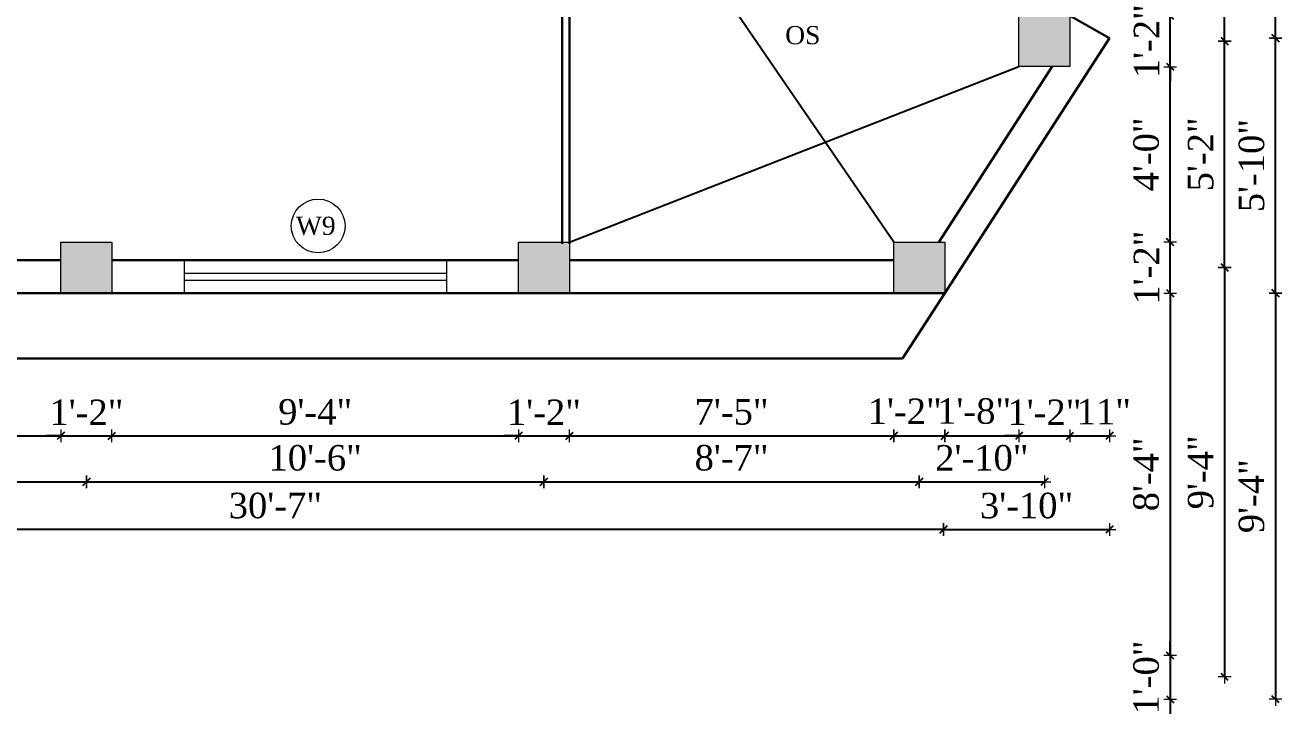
# Model space of a CAD drawing. Header units: inches. Extents: x 4069 to 291496, y -47643 to 12535.
# Drawn here: x 121560.4 to 121905.3, y -23301.2 to -23111.5 of the extents above; entities that cross this region are included whole.
import ezdxf

# ---------------------------------------------------------------- set-up
doc = ezdxf.new("R2010")
doc.units = ezdxf.units.IN
doc.header["$LTSCALE"] = 5
doc.header["$MEASUREMENT"] = 0
for name, color, linetype, lineweight in [('A-WALL', 7, 'Continuous', 9), ('Dimension', 7, 'Continuous', 18), ('Dw', 2, 'Continuous', 18)]:
    doc.layers.add(name, color=color, linetype=linetype, lineweight=lineweight)
doc.layers.add('dim line', color=7, linetype='Continuous', lineweight=15, true_color=0xfab2b2)
doc.layers.add('TEXT', color=6, linetype='Continuous')
doc.layers.add('WALL', color=7, linetype='Continuous')
doc.styles.add('ordinary', font='times.ttf')
doc.dimstyles.new('Copy of 96', dxfattribs={"dimtxt": 7, "dimasz": 4, "dimexe": 0.5, "dimexo": 0.5, "dimgap": 3, "dimtad": 1, "dimdec": 1, "dimzin": 11, "dimdsep": 46, "dimlunit": 4, "dimtxsty": 'ordinary', "dimblk": 'OBLIQUE', "dimcen": 0.09, "dimse1": 1, "dimse2": 1, "dimclrt": 6, "dimazin": 0, "dimtfac": 1, "dimtdec": 1, "dimtix": 1, "dimtmove": 2, "dimatfit": 3, "dimldrblk": 'leader', "dimfxl": 0.5, "dimfxlon": 1, "dimtolj": 1, "dimtzin": 0, "dimarcsym": 0})

# ---------------------------------------------------------------- blocks, each defined once
blk = doc.blocks.new('oblique')
at = {"color": 0, "lineweight": -2}
blk.add_line((0.25, 0.25), (-0.25, -0.25), dxfattribs=at)
at = {"layer": 'dim line', "lineweight": 9}
for p, q in [((-0.4375, 0), (0.4375, 0)), ((0, 0.4375), (0, -0.4375))]:
    blk.add_line(p, q, dxfattribs=at)
blk = doc.blocks.new('*D4975')
at = {"layer": 'A-WALL', "color": 0, "lineweight": -2, "ltscale": 5, "transparency": 16777216}
for p, q in [((121874.69, -23171.07), (121874.69, -23167.07)), ((121874.69, -23185.07), (121874.69, -23171.07)), ((121874.69, -23185.07), (121874.69, -23189.07))]:
    blk.add_line(p, q, dxfattribs=at)
at = {"layer": 'Defpoints', "color": 0, "ltscale": 5, "transparency": 16777216}
for p in [(121812.82, -23171.07), (121874.69, -23171.07), (121812.82, -23185.07)]:
    blk.add_point(p, dxfattribs=at)
at = {"layer": 'A-WALL', "color": 0, "lineweight": -2, "ltscale": 5, "transparency": 16777216, "xscale": 4, "yscale": 4, "zscale": 4}
for p, rotation in [((121874.69, -23171.07), 270), ((121874.69, -23185.07), 90)]:
    blk.add_blockref('oblique', p, dxfattribs=dict(at, rotation=rotation))
at = {"layer": 'A-WALL', "color": 6, "ltscale": 5, "transparency": 16777216, "insert": (121868.19, -23178.07), "char_height": 7, "attachment_point": 5, "rotation": 90, "style": 'ordinary'}
blk.add_mtext('\\A1;1\'-2"', dxfattribs=at)
blk = doc.blocks.new('_OBLIQUE')
at = {"color": 0, "linetype": 'ByBlock'}
blk.add_line((-0.5, -0.5), (0.5, 0.5), dxfattribs=at)
blk = doc.blocks.new('leader')
at = {"layer": 'Dimension'}
for p, q in [((0, -4.328), (0, 4.328)), ((-4.424, 0), (4.424, 0))]:
    blk.add_line(p, q, dxfattribs=at)
blk = doc.blocks.new('*D4976')
at = {"layer": 'A-WALL', "color": 0, "lineweight": -2, "ltscale": 5, "transparency": 16777216}
blk.add_line((121874.69, -23171.07), (121874.69, -23122.89), dxfattribs=at)
at = {"layer": 'Defpoints', "color": 0, "ltscale": 5, "transparency": 16777216}
for p in [(121847.2, -23122.89), (121874.69, -23122.89), (121812.82, -23171.07)]:
    blk.add_point(p, dxfattribs=at)
at = {"layer": 'A-WALL', "color": 0, "lineweight": -2, "ltscale": 5, "transparency": 16777216, "xscale": 4, "yscale": 4, "zscale": 4}
for p, rotation in [((121874.69, -23122.89), 90), ((121874.69, -23171.07), 270)]:
    blk.add_blockref('oblique', p, dxfattribs=dict(at, rotation=rotation))
at = {"layer": 'A-WALL', "color": 6, "ltscale": 5, "transparency": 16777216, "insert": (121868.13, -23146.98), "char_height": 7, "attachment_point": 5, "rotation": 90, "style": 'ordinary'}
blk.add_mtext('\\A1;4\'-0"', dxfattribs=at)
blk = doc.blocks.new('*D4977')
at = {"layer": 'A-WALL', "color": 0, "lineweight": -2, "ltscale": 5, "transparency": 16777216}
for p, q in [((121874.69, -23108.89), (121874.69, -23104.89)), ((121874.69, -23122.89), (121874.69, -23108.89)), ((121874.69, -23122.89), (121874.69, -23126.89))]:
    blk.add_line(p, q, dxfattribs=at)
at = {"layer": 'Defpoints', "color": 0, "ltscale": 5, "transparency": 16777216}
for p in [(121847.2, -23108.89), (121874.69, -23108.89), (121847.2, -23122.89)]:
    blk.add_point(p, dxfattribs=at)
at = {"layer": 'A-WALL', "color": 0, "lineweight": -2, "ltscale": 5, "transparency": 16777216, "xscale": 4, "yscale": 4, "zscale": 4}
for p, rotation in [((121874.69, -23108.89), 270), ((121874.69, -23122.89), 90)]:
    blk.add_blockref('oblique', p, dxfattribs=dict(at, rotation=rotation))
at = {"layer": 'A-WALL', "color": 6, "ltscale": 5, "transparency": 16777216, "insert": (121868.19, -23115.89), "char_height": 7, "attachment_point": 5, "rotation": 90, "style": 'ordinary'}
blk.add_mtext('\\A1;1\'-2"', dxfattribs=at)
blk = doc.blocks.new('*D4963')
at = {"layer": 'A-WALL', "color": 0, "lineweight": -2, "ltscale": 5, "transparency": 16777216}
blk.add_line((121889.65, -23178.07), (121889.65, -23115.89), dxfattribs=at)
at = {"layer": 'Defpoints', "color": 0, "ltscale": 5, "transparency": 16777216}
for p in [(121840.2, -23115.89), (121889.65, -23115.89), (121805.82, -23178.07)]:
    blk.add_point(p, dxfattribs=at)
at = {"layer": 'A-WALL', "color": 0, "lineweight": -2, "ltscale": 5, "transparency": 16777216, "xscale": 4, "yscale": 4, "zscale": 4}
for p, rotation in [((121889.65, -23115.89), 90), ((121889.65, -23178.07), 270)]:
    blk.add_blockref('oblique', p, dxfattribs=dict(at, rotation=rotation))
at = {"layer": 'A-WALL', "color": 6, "ltscale": 5, "transparency": 16777216, "insert": (121883.09, -23146.98), "char_height": 7, "attachment_point": 5, "rotation": 90, "style": 'ordinary'}
blk.add_mtext('\\A1;5\'-2"', dxfattribs=at)
blk = doc.blocks.new('*D4974')
at = {"layer": 'A-WALL', "color": 0, "lineweight": -2, "ltscale": 5, "transparency": 16777216}
blk.add_line((121889.65, -23115.89), (121889.65, -23037.78), dxfattribs=at)
at = {"layer": 'Defpoints', "color": 0, "ltscale": 5, "transparency": 16777216}
for p in [(121702.81, -23037.78), (121889.65, -23037.78), (121840.2, -23115.89)]:
    blk.add_point(p, dxfattribs=at)
at = {"layer": 'A-WALL', "color": 0, "lineweight": -2, "ltscale": 5, "transparency": 16777216, "xscale": 4, "yscale": 4, "zscale": 4}
for p, rotation in [((121889.65, -23037.78), 90), ((121889.65, -23115.89), 270)]:
    blk.add_blockref('oblique', p, dxfattribs=dict(at, rotation=rotation))
at = {"layer": 'A-WALL', "color": 6, "ltscale": 5, "transparency": 16777216, "insert": (121883.09, -23076.83), "char_height": 7, "attachment_point": 5, "rotation": 90, "style": 'ordinary'}
blk.add_mtext('\\A1;6\'-6"', dxfattribs=at)
blk = doc.blocks.new('*D4964')
at = {"layer": 'A-WALL', "color": 0, "lineweight": -2, "ltscale": 5, "transparency": 16777216}
for p, q in [((121847.2, -22941.67), (121843.2, -22941.67)), ((121847.2, -22941.67), (121858.06, -22941.67)), ((121858.06, -22941.67), (121862.06, -22941.67))]:
    blk.add_line(p, q, dxfattribs=at)
at = {"layer": 'Defpoints', "color": 0, "ltscale": 5, "transparency": 16777216}
for p in [(121858.06, -22941.67), (121847.2, -23108.89), (121858.06, -23115.06)]:
    blk.add_point(p, dxfattribs=at)
at = {"layer": 'A-WALL', "color": 0, "lineweight": -2, "ltscale": 5, "transparency": 16777216, "xscale": 4, "yscale": 4, "zscale": 4}
blk.add_blockref('oblique', (121847.2, -22941.67), dxfattribs=at)
at = {"layer": 'A-WALL', "color": 0, "lineweight": -2, "ltscale": 5, "transparency": 16777216, "xscale": 4, "yscale": 4, "zscale": 4, "rotation": 180}
blk.add_blockref('oblique', (121858.06, -22941.67), dxfattribs=at)
at = {"layer": 'A-WALL', "color": 6, "ltscale": 5, "transparency": 16777216, "insert": (121857.11, -22936.92), "char_height": 7, "attachment_point": 5, "style": 'ordinary'}
blk.add_mtext('\\A1;11"', dxfattribs=at)
blk = doc.blocks.new('*D4965')
at = {"layer": 'A-WALL', "color": 0, "lineweight": -2, "ltscale": 5, "transparency": 16777216}
blk.add_line((121702.81, -22929.36), (121840.2, -22929.36), dxfattribs=at)
at = {"layer": 'Defpoints', "color": 0, "ltscale": 5, "transparency": 16777216}
for p in [(121840.2, -22929.36), (121702.81, -23037.78), (121840.2, -23115.89)]:
    blk.add_point(p, dxfattribs=at)
at = {"layer": 'A-WALL', "color": 0, "lineweight": -2, "ltscale": 5, "transparency": 16777216, "xscale": 4, "yscale": 4, "zscale": 4, "rotation": 180}
blk.add_blockref('oblique', (121702.81, -22929.36), dxfattribs=at)
at = {"layer": 'A-WALL', "color": 0, "lineweight": -2, "ltscale": 5, "transparency": 16777216, "xscale": 4, "yscale": 4, "zscale": 4}
blk.add_blockref('oblique', (121840.2, -22929.36), dxfattribs=at)
at = {"layer": 'A-WALL', "color": 6, "ltscale": 5, "transparency": 16777216, "insert": (121771.51, -22922.8), "char_height": 7, "attachment_point": 5, "style": 'ordinary'}
blk.add_mtext('\\A1;11\'-5"', dxfattribs=at)
blk = doc.blocks.new('*D4966')
at = {"layer": 'A-WALL', "color": 0, "lineweight": -2, "ltscale": 5, "transparency": 16777216}
blk.add_line((121570.25, -22915.02), (121858.06, -22915.02), dxfattribs=at)
at = {"layer": 'Defpoints', "color": 0, "ltscale": 5, "transparency": 16777216}
for p in [(121858.06, -22915.02), (121570.25, -22959.4), (121858.06, -23115.06)]:
    blk.add_point(p, dxfattribs=at)
at = {"layer": 'A-WALL', "color": 0, "lineweight": -2, "ltscale": 5, "transparency": 16777216, "xscale": 4, "yscale": 4, "zscale": 4, "rotation": 180}
blk.add_blockref('oblique', (121570.25, -22915.02), dxfattribs=at)
at = {"layer": 'A-WALL', "color": 0, "lineweight": -2, "ltscale": 5, "transparency": 16777216, "xscale": 4, "yscale": 4, "zscale": 4}
blk.add_blockref('oblique', (121858.06, -22915.02), dxfattribs=at)
at = {"layer": 'A-WALL', "color": 6, "ltscale": 5, "transparency": 16777216, "insert": (121714.15, -22908.46), "char_height": 7, "attachment_point": 5, "style": 'ordinary'}
blk.add_mtext('\\A1;24\'-0"', dxfattribs=at)
blk = doc.blocks.new('*D4967')
at = {"layer": 'A-WALL', "color": 0, "lineweight": -2, "ltscale": 5, "transparency": 16777216}
blk.add_line((121903.6, -23185.07), (121903.6, -23115.06), dxfattribs=at)
at = {"layer": 'Defpoints', "color": 0, "ltscale": 5, "transparency": 16777216}
for p in [(121858.06, -23115.06), (121903.6, -23115.06), (121812.82, -23185.07)]:
    blk.add_point(p, dxfattribs=at)
at = {"layer": 'A-WALL', "color": 0, "lineweight": -2, "ltscale": 5, "transparency": 16777216, "xscale": 4, "yscale": 4, "zscale": 4}
for p, rotation in [((121903.6, -23115.06), 90), ((121903.6, -23185.07), 270)]:
    blk.add_blockref('oblique', p, dxfattribs=dict(at, rotation=rotation))
at = {"layer": 'A-WALL', "color": 6, "ltscale": 5, "transparency": 16777216, "insert": (121897.04, -23150.06), "char_height": 7, "attachment_point": 5, "rotation": 90, "style": 'ordinary'}
blk.add_mtext('\\A1;5\'-10"', dxfattribs=at)
blk = doc.blocks.new('*D4968')
at = {"layer": 'A-WALL', "color": 0, "lineweight": -2, "ltscale": 5, "transparency": 16777216}
blk.add_line((121903.6, -23115.06), (121903.6, -22959.4), dxfattribs=at)
at = {"layer": 'Defpoints', "color": 0, "ltscale": 5, "transparency": 16777216}
for p in [(121584.25, -22959.4), (121903.6, -22959.4), (121858.06, -23115.06)]:
    blk.add_point(p, dxfattribs=at)
at = {"layer": 'A-WALL', "color": 0, "lineweight": -2, "ltscale": 5, "transparency": 16777216, "xscale": 4, "yscale": 4, "zscale": 4}
for p, rotation in [((121903.6, -22959.4), 90), ((121903.6, -23115.06), 270)]:
    blk.add_blockref('oblique', p, dxfattribs=dict(at, rotation=rotation))
at = {"layer": 'A-WALL', "color": 6, "ltscale": 5, "transparency": 16777216, "insert": (121897.04, -23037.23), "char_height": 7, "attachment_point": 5, "rotation": 90, "style": 'ordinary'}
blk.add_mtext('\\A1;13\'-0"', dxfattribs=at)
blk = doc.blocks.new('*D4989')
at = {"layer": 'A-WALL', "color": 0, "lineweight": -2, "ltscale": 5, "transparency": 16777216}
blk.add_line((121874.69, -23185.07), (121874.69, -23284.66), dxfattribs=at)
at = {"layer": 'Defpoints', "color": 0, "ltscale": 5, "transparency": 16777216}
for p in [(121812.82, -23185.07), (121443.34, -23284.66), (121874.69, -23284.66)]:
    blk.add_point(p, dxfattribs=at)
at = {"layer": 'A-WALL', "color": 0, "lineweight": -2, "ltscale": 5, "transparency": 16777216, "xscale": 4, "yscale": 4, "zscale": 4}
for p, rotation in [((121874.69, -23185.07), 90), ((121874.69, -23284.66), 270)]:
    blk.add_blockref('oblique', p, dxfattribs=dict(at, rotation=rotation))
at = {"layer": 'A-WALL', "color": 6, "ltscale": 5, "transparency": 16777216, "insert": (121868.13, -23234.86), "char_height": 7, "attachment_point": 5, "rotation": 90, "style": 'ordinary'}
blk.add_mtext('\\A1;8\'-4"', dxfattribs=at)
blk = doc.blocks.new('*D4990')
at = {"layer": 'A-WALL', "color": 0, "lineweight": -2, "ltscale": 5, "transparency": 16777216}
for p, q in [((121874.69, -23284.66), (121874.69, -23280.66)), ((121874.69, -23284.66), (121874.69, -23296.66)), ((121874.69, -23296.66), (121874.69, -23300.66))]:
    blk.add_line(p, q, dxfattribs=at)
at = {"layer": 'Defpoints', "color": 0, "ltscale": 5, "transparency": 16777216}
for p in [(121443.34, -23284.66), (121443.06, -23296.66), (121874.69, -23296.66)]:
    blk.add_point(p, dxfattribs=at)
at = {"layer": 'A-WALL', "color": 0, "lineweight": -2, "ltscale": 5, "transparency": 16777216, "xscale": 4, "yscale": 4, "zscale": 4}
for p, rotation in [((121874.69, -23284.66), 270), ((121874.69, -23296.66), 90)]:
    blk.add_blockref('oblique', p, dxfattribs=dict(at, rotation=rotation))
at = {"layer": 'A-WALL', "color": 6, "ltscale": 5, "transparency": 16777216, "insert": (121868.13, -23290.66), "char_height": 7, "attachment_point": 5, "rotation": 90, "style": 'ordinary'}
blk.add_mtext('\\A1;1\'-0"', dxfattribs=at)
blk = doc.blocks.new('*D4991')
at = {"layer": 'A-WALL', "color": 0, "lineweight": -2, "ltscale": 5, "transparency": 16777216}
blk.add_line((121889.65, -23178.07), (121889.65, -23290.52), dxfattribs=at)
at = {"layer": 'Defpoints', "color": 0, "ltscale": 5, "transparency": 16777216}
for p in [(121805.82, -23178.07), (121438.7, -23290.52), (121889.65, -23290.52)]:
    blk.add_point(p, dxfattribs=at)
at = {"layer": 'A-WALL', "color": 0, "lineweight": -2, "ltscale": 5, "transparency": 16777216, "xscale": 4, "yscale": 4, "zscale": 4}
for p, rotation in [((121889.65, -23178.07), 90), ((121889.65, -23290.52), 270)]:
    blk.add_blockref('oblique', p, dxfattribs=dict(at, rotation=rotation))
at = {"layer": 'A-WALL', "color": 6, "ltscale": 5, "transparency": 16777216, "insert": (121883.08, -23234.3), "char_height": 7, "attachment_point": 5, "rotation": 90, "style": 'ordinary'}
blk.add_mtext('\\A1;9\'-4"', dxfattribs=at)
blk = doc.blocks.new('*D4969')
at = {"layer": 'A-WALL', "color": 0, "lineweight": -2, "ltscale": 5, "transparency": 16777216}
blk.add_line((121903.6, -23185.07), (121903.6, -23296.66), dxfattribs=at)
at = {"layer": 'Defpoints', "color": 0, "ltscale": 5, "transparency": 16777216}
for p in [(121812.82, -23185.07), (121443.06, -23296.66), (121903.6, -23296.66)]:
    blk.add_point(p, dxfattribs=at)
at = {"layer": 'A-WALL', "color": 0, "lineweight": -2, "ltscale": 5, "transparency": 16777216, "xscale": 4, "yscale": 4, "zscale": 4}
for p, rotation in [((121903.6, -23185.07), 90), ((121903.6, -23296.66), 270)]:
    blk.add_blockref('oblique', p, dxfattribs=dict(at, rotation=rotation))
at = {"layer": 'A-WALL', "color": 6, "ltscale": 5, "transparency": 16777216, "insert": (121897.03, -23240.86), "char_height": 7, "attachment_point": 5, "rotation": 90, "style": 'ordinary'}
blk.add_mtext('\\A1;9\'-4"', dxfattribs=at)
blk = doc.blocks.new('*D4998')
at = {"layer": 'A-WALL', "color": 0, "lineweight": -2, "ltscale": 5, "transparency": 16777216}
blk.add_line((121460.03, -23224.32), (121570.25, -23224.32), dxfattribs=at)
at = {"layer": 'Defpoints', "color": 0, "ltscale": 5, "transparency": 16777216}
for p in [(121460.03, -23185.07), (121570.25, -23185.07), (121570.25, -23224.32)]:
    blk.add_point(p, dxfattribs=at)
at = {"layer": 'A-WALL', "color": 0, "lineweight": -2, "ltscale": 5, "transparency": 16777216, "xscale": 4, "yscale": 4, "zscale": 4, "rotation": 180}
blk.add_blockref('oblique', (121460.03, -23224.32), dxfattribs=at)
at = {"layer": 'A-WALL', "color": 0, "lineweight": -2, "ltscale": 5, "transparency": 16777216, "xscale": 4, "yscale": 4, "zscale": 4}
blk.add_blockref('oblique', (121570.25, -23224.32), dxfattribs=at)
at = {"layer": 'A-WALL', "color": 6, "ltscale": 5, "transparency": 16777216, "insert": (121515.14, -23217.75), "char_height": 7, "attachment_point": 5, "style": 'ordinary'}
blk.add_mtext('\\A1;9\'-2"', dxfattribs=at)
blk = doc.blocks.new('*D4999')
at = {"layer": 'A-WALL', "color": 0, "lineweight": -2, "ltscale": 5, "transparency": 16777216}
for p, q in [((121570.25, -23224.32), (121566.25, -23224.32)), ((121570.25, -23224.32), (121584.25, -23224.32)), ((121584.25, -23224.32), (121588.25, -23224.32))]:
    blk.add_line(p, q, dxfattribs=at)
at = {"layer": 'Defpoints', "color": 0, "ltscale": 5, "transparency": 16777216}
for p in [(121570.25, -23185.07), (121584.25, -23185.07), (121584.25, -23224.32)]:
    blk.add_point(p, dxfattribs=at)
at = {"layer": 'A-WALL', "color": 0, "lineweight": -2, "ltscale": 5, "transparency": 16777216, "xscale": 4, "yscale": 4, "zscale": 4}
blk.add_blockref('oblique', (121570.25, -23224.32), dxfattribs=at)
at = {"layer": 'A-WALL', "color": 0, "lineweight": -2, "ltscale": 5, "transparency": 16777216, "xscale": 4, "yscale": 4, "zscale": 4, "rotation": 180}
blk.add_blockref('oblique', (121584.25, -23224.32), dxfattribs=at)
at = {"layer": 'A-WALL', "color": 6, "ltscale": 5, "transparency": 16777216, "insert": (121577.25, -23217.82), "char_height": 7, "attachment_point": 5, "style": 'ordinary'}
blk.add_mtext('\\A1;1\'-2"', dxfattribs=at)
blk = doc.blocks.new('*D5000')
at = {"layer": 'A-WALL', "color": 0, "lineweight": -2, "ltscale": 5, "transparency": 16777216}
blk.add_line((121584.25, -23224.32), (121695.81, -23224.32), dxfattribs=at)
at = {"layer": 'Defpoints', "color": 0, "ltscale": 5, "transparency": 16777216}
for p in [(121584.25, -23185.07), (121695.81, -23185.07), (121695.81, -23224.32)]:
    blk.add_point(p, dxfattribs=at)
at = {"layer": 'A-WALL', "color": 0, "lineweight": -2, "ltscale": 5, "transparency": 16777216, "xscale": 4, "yscale": 4, "zscale": 4, "rotation": 180}
blk.add_blockref('oblique', (121584.25, -23224.32), dxfattribs=at)
at = {"layer": 'A-WALL', "color": 0, "lineweight": -2, "ltscale": 5, "transparency": 16777216, "xscale": 4, "yscale": 4, "zscale": 4}
blk.add_blockref('oblique', (121695.81, -23224.32), dxfattribs=at)
at = {"layer": 'A-WALL', "color": 6, "ltscale": 5, "transparency": 16777216, "insert": (121640.03, -23217.75), "char_height": 7, "attachment_point": 5, "style": 'ordinary'}
blk.add_mtext('\\A1;9\'-4"', dxfattribs=at)
blk = doc.blocks.new('*D5001')
at = {"layer": 'A-WALL', "color": 0, "lineweight": -2, "ltscale": 5, "transparency": 16777216}
for p, q in [((121695.81, -23224.32), (121691.81, -23224.32)), ((121695.81, -23224.32), (121709.81, -23224.32)), ((121709.81, -23224.32), (121713.81, -23224.32))]:
    blk.add_line(p, q, dxfattribs=at)
at = {"layer": 'Defpoints', "color": 0, "ltscale": 5, "transparency": 16777216}
for p in [(121695.81, -23185.07), (121709.81, -23185.07), (121709.81, -23224.32)]:
    blk.add_point(p, dxfattribs=at)
at = {"layer": 'A-WALL', "color": 0, "lineweight": -2, "ltscale": 5, "transparency": 16777216, "xscale": 4, "yscale": 4, "zscale": 4}
blk.add_blockref('oblique', (121695.81, -23224.32), dxfattribs=at)
at = {"layer": 'A-WALL', "color": 0, "lineweight": -2, "ltscale": 5, "transparency": 16777216, "xscale": 4, "yscale": 4, "zscale": 4, "rotation": 180}
blk.add_blockref('oblique', (121709.81, -23224.32), dxfattribs=at)
at = {"layer": 'A-WALL', "color": 6, "ltscale": 5, "transparency": 16777216, "insert": (121702.81, -23217.82), "char_height": 7, "attachment_point": 5, "style": 'ordinary'}
blk.add_mtext('\\A1;1\'-2"', dxfattribs=at)
blk = doc.blocks.new('*D5002')
at = {"layer": 'A-WALL', "color": 0, "lineweight": -2, "ltscale": 5, "transparency": 16777216}
blk.add_line((121709.81, -23224.32), (121798.82, -23224.32), dxfattribs=at)
at = {"layer": 'Defpoints', "color": 0, "ltscale": 5, "transparency": 16777216}
for p in [(121709.81, -23185.07), (121798.82, -23185.07), (121798.82, -23224.32)]:
    blk.add_point(p, dxfattribs=at)
at = {"layer": 'A-WALL', "color": 0, "lineweight": -2, "ltscale": 5, "transparency": 16777216, "xscale": 4, "yscale": 4, "zscale": 4, "rotation": 180}
blk.add_blockref('oblique', (121709.81, -23224.32), dxfattribs=at)
at = {"layer": 'A-WALL', "color": 0, "lineweight": -2, "ltscale": 5, "transparency": 16777216, "xscale": 4, "yscale": 4, "zscale": 4}
blk.add_blockref('oblique', (121798.82, -23224.32), dxfattribs=at)
at = {"layer": 'A-WALL', "color": 6, "ltscale": 5, "transparency": 16777216, "insert": (121754.32, -23217.75), "char_height": 7, "attachment_point": 5, "style": 'ordinary'}
blk.add_mtext('\\A1;7\'-5"', dxfattribs=at)
blk = doc.blocks.new('*D5003')
at = {"layer": 'A-WALL', "color": 0, "lineweight": -2, "ltscale": 5, "transparency": 16777216}
blk.add_line((121798.82, -23224.32), (121812.82, -23224.32), dxfattribs=at)
at = {"layer": 'Defpoints', "color": 0, "ltscale": 5, "transparency": 16777216}
for p in [(121798.82, -23185.07), (121812.82, -23185.07), (121812.82, -23224.32)]:
    blk.add_point(p, dxfattribs=at)
at = {"layer": 'A-WALL', "color": 0, "lineweight": -2, "ltscale": 5, "transparency": 16777216, "xscale": 4, "yscale": 4, "zscale": 4, "rotation": 180}
blk.add_blockref('oblique', (121798.82, -23224.32), dxfattribs=at)
at = {"layer": 'A-WALL', "color": 0, "lineweight": -2, "ltscale": 5, "transparency": 16777216, "xscale": 4, "yscale": 4, "zscale": 4}
blk.add_blockref('oblique', (121812.82, -23224.32), dxfattribs=at)
at = {"layer": 'A-WALL', "color": 6, "ltscale": 5, "transparency": 16777216, "insert": (121801.85, -23217.53), "char_height": 7, "attachment_point": 5, "style": 'ordinary'}
blk.add_mtext('\\A1;1\'-2"', dxfattribs=at)
blk = doc.blocks.new('*D5004')
at = {"layer": 'A-WALL', "color": 0, "lineweight": -2, "ltscale": 5, "transparency": 16777216}
blk.add_line((121812.82, -23224.32), (121833.2, -23224.32), dxfattribs=at)
at = {"layer": 'Defpoints', "color": 0, "ltscale": 5, "transparency": 16777216}
for p in [(121833.2, -23122.89), (121812.82, -23185.07), (121833.2, -23224.32)]:
    blk.add_point(p, dxfattribs=at)
at = {"layer": 'A-WALL', "color": 0, "lineweight": -2, "ltscale": 5, "transparency": 16777216, "xscale": 4, "yscale": 4, "zscale": 4, "rotation": 180}
blk.add_blockref('oblique', (121812.82, -23224.32), dxfattribs=at)
at = {"layer": 'A-WALL', "color": 0, "lineweight": -2, "ltscale": 5, "transparency": 16777216, "xscale": 4, "yscale": 4, "zscale": 4}
blk.add_blockref('oblique', (121833.2, -23224.32), dxfattribs=at)
at = {"layer": 'A-WALL', "color": 6, "ltscale": 5, "transparency": 16777216, "insert": (121820.89, -23217.53), "char_height": 7, "attachment_point": 5, "style": 'ordinary'}
blk.add_mtext('\\A1;1\'-8"', dxfattribs=at)
blk = doc.blocks.new('*D5005')
at = {"layer": 'A-WALL', "color": 0, "lineweight": -2, "ltscale": 5, "transparency": 16777216}
for p, q in [((121833.2, -23224.32), (121829.2, -23224.32)), ((121833.2, -23224.32), (121847.2, -23224.32)), ((121847.2, -23224.32), (121851.2, -23224.32))]:
    blk.add_line(p, q, dxfattribs=at)
at = {"layer": 'Defpoints', "color": 0, "ltscale": 5, "transparency": 16777216}
for p in [(121833.2, -23122.89), (121847.2, -23122.89), (121847.2, -23224.32)]:
    blk.add_point(p, dxfattribs=at)
at = {"layer": 'A-WALL', "color": 0, "lineweight": -2, "ltscale": 5, "transparency": 16777216, "xscale": 4, "yscale": 4, "zscale": 4}
blk.add_blockref('oblique', (121833.2, -23224.32), dxfattribs=at)
at = {"layer": 'A-WALL', "color": 0, "lineweight": -2, "ltscale": 5, "transparency": 16777216, "xscale": 4, "yscale": 4, "zscale": 4, "rotation": 180}
blk.add_blockref('oblique', (121847.2, -23224.32), dxfattribs=at)
at = {"layer": 'A-WALL', "color": 6, "ltscale": 5, "transparency": 16777216, "insert": (121840.2, -23217.82), "char_height": 7, "attachment_point": 5, "style": 'ordinary'}
blk.add_mtext('\\A1;1\'-2"', dxfattribs=at)
blk = doc.blocks.new('*D5006')
at = {"layer": 'A-WALL', "color": 0, "lineweight": -2, "ltscale": 5, "transparency": 16777216}
blk.add_line((121847.2, -23224.32), (121858.06, -23224.32), dxfattribs=at)
at = {"layer": 'Defpoints', "color": 0, "ltscale": 5, "transparency": 16777216}
for p in [(121858.06, -23115.06), (121847.2, -23122.89), (121858.06, -23224.32)]:
    blk.add_point(p, dxfattribs=at)
at = {"layer": 'A-WALL', "color": 0, "lineweight": -2, "ltscale": 5, "transparency": 16777216, "xscale": 4, "yscale": 4, "zscale": 4, "rotation": 180}
blk.add_blockref('oblique', (121847.2, -23224.32), dxfattribs=at)
at = {"layer": 'A-WALL', "color": 0, "lineweight": -2, "ltscale": 5, "transparency": 16777216, "xscale": 4, "yscale": 4, "zscale": 4}
blk.add_blockref('oblique', (121858.06, -23224.32), dxfattribs=at)
at = {"layer": 'A-WALL', "color": 6, "ltscale": 5, "transparency": 16777216, "insert": (121856.48, -23217.65), "char_height": 7, "attachment_point": 5, "style": 'ordinary'}
blk.add_mtext('\\A1;11"', dxfattribs=at)
blk = doc.blocks.new('*D4993')
at = {"layer": 'A-WALL', "color": 0, "lineweight": -2, "ltscale": 5, "transparency": 16777216}
blk.add_line((121453.03, -23236.93), (121577.25, -23236.93), dxfattribs=at)
at = {"layer": 'Defpoints', "color": 0, "ltscale": 5, "transparency": 16777216}
for p in [(121453.03, -23178.07), (121577.25, -23178.07), (121577.25, -23236.93)]:
    blk.add_point(p, dxfattribs=at)
at = {"layer": 'A-WALL', "color": 0, "lineweight": -2, "ltscale": 5, "transparency": 16777216, "xscale": 4, "yscale": 4, "zscale": 4, "rotation": 180}
blk.add_blockref('oblique', (121453.03, -23236.93), dxfattribs=at)
at = {"layer": 'A-WALL', "color": 0, "lineweight": -2, "ltscale": 5, "transparency": 16777216, "xscale": 4, "yscale": 4, "zscale": 4}
blk.add_blockref('oblique', (121577.25, -23236.93), dxfattribs=at)
at = {"layer": 'A-WALL', "color": 6, "ltscale": 5, "transparency": 16777216, "insert": (121515.14, -23230.37), "char_height": 7, "attachment_point": 5, "style": 'ordinary'}
blk.add_mtext('\\A1;10\'-4"', dxfattribs=at)
blk = doc.blocks.new('*D4994')
at = {"layer": 'A-WALL', "color": 0, "lineweight": -2, "ltscale": 5, "transparency": 16777216}
blk.add_line((121702.81, -23236.93), (121805.82, -23236.93), dxfattribs=at)
at = {"layer": 'Defpoints', "color": 0, "ltscale": 5, "transparency": 16777216}
for p in [(121702.81, -23178.07), (121805.82, -23178.07), (121805.82, -23236.93)]:
    blk.add_point(p, dxfattribs=at)
at = {"layer": 'A-WALL', "color": 0, "lineweight": -2, "ltscale": 5, "transparency": 16777216, "xscale": 4, "yscale": 4, "zscale": 4, "rotation": 180}
blk.add_blockref('oblique', (121702.81, -23236.93), dxfattribs=at)
at = {"layer": 'A-WALL', "color": 0, "lineweight": -2, "ltscale": 5, "transparency": 16777216, "xscale": 4, "yscale": 4, "zscale": 4}
blk.add_blockref('oblique', (121805.82, -23236.93), dxfattribs=at)
at = {"layer": 'A-WALL', "color": 6, "ltscale": 5, "transparency": 16777216, "insert": (121754.32, -23230.36), "char_height": 7, "attachment_point": 5, "style": 'ordinary'}
blk.add_mtext('\\A1;8\'-7"', dxfattribs=at)
blk = doc.blocks.new('*D4992')
at = {"layer": 'A-WALL', "color": 0, "lineweight": -2, "ltscale": 5, "transparency": 16777216}
blk.add_line((121577.25, -23236.93), (121702.81, -23236.93), dxfattribs=at)
at = {"layer": 'Defpoints', "color": 0, "ltscale": 5, "transparency": 16777216}
for p in [(121577.25, -23178.07), (121702.81, -23178.07), (121702.81, -23236.93)]:
    blk.add_point(p, dxfattribs=at)
at = {"layer": 'A-WALL', "color": 0, "lineweight": -2, "ltscale": 5, "transparency": 16777216, "xscale": 4, "yscale": 4, "zscale": 4, "rotation": 180}
blk.add_blockref('oblique', (121577.25, -23236.93), dxfattribs=at)
at = {"layer": 'A-WALL', "color": 0, "lineweight": -2, "ltscale": 5, "transparency": 16777216, "xscale": 4, "yscale": 4, "zscale": 4}
blk.add_blockref('oblique', (121702.81, -23236.93), dxfattribs=at)
at = {"layer": 'A-WALL', "color": 6, "ltscale": 5, "transparency": 16777216, "insert": (121640.03, -23230.37), "char_height": 7, "attachment_point": 5, "style": 'ordinary'}
blk.add_mtext('\\A1;10\'-6"', dxfattribs=at)
blk = doc.blocks.new('*D4995')
at = {"layer": 'A-WALL', "color": 0, "lineweight": -2, "ltscale": 5, "transparency": 16777216}
blk.add_line((121805.82, -23236.93), (121840.2, -23236.93), dxfattribs=at)
at = {"layer": 'Defpoints', "color": 0, "ltscale": 5, "transparency": 16777216}
for p in [(121840.2, -23115.89), (121805.82, -23178.07), (121840.2, -23236.93)]:
    blk.add_point(p, dxfattribs=at)
at = {"layer": 'A-WALL', "color": 0, "lineweight": -2, "ltscale": 5, "transparency": 16777216, "xscale": 4, "yscale": 4, "zscale": 4, "rotation": 180}
blk.add_blockref('oblique', (121805.82, -23236.93), dxfattribs=at)
at = {"layer": 'A-WALL', "color": 0, "lineweight": -2, "ltscale": 5, "transparency": 16777216, "xscale": 4, "yscale": 4, "zscale": 4}
blk.add_blockref('oblique', (121840.2, -23236.93), dxfattribs=at)
at = {"layer": 'A-WALL', "color": 6, "ltscale": 5, "transparency": 16777216, "insert": (121823.01, -23230.37), "char_height": 7, "attachment_point": 5, "style": 'ordinary'}
blk.add_mtext('\\A1;2\'-10"', dxfattribs=at)
blk = doc.blocks.new('*D4996')
at = {"layer": 'A-WALL', "color": 0, "lineweight": -2, "ltscale": 5, "transparency": 16777216}
blk.add_line((121812.5, -23250.04), (121445.7, -23250.04), dxfattribs=at)
at = {"layer": 'Defpoints', "color": 0, "ltscale": 5, "transparency": 16777216}
for p in [(121445.7, -23185.07), (121812.5, -23185.07), (121445.7, -23250.04)]:
    blk.add_point(p, dxfattribs=at)
at = {"layer": 'A-WALL', "color": 0, "lineweight": -2, "ltscale": 5, "transparency": 16777216, "xscale": 4, "yscale": 4, "zscale": 4, "rotation": 180}
blk.add_blockref('oblique', (121445.7, -23250.04), dxfattribs=at)
at = {"layer": 'A-WALL', "color": 0, "lineweight": -2, "ltscale": 5, "transparency": 16777216, "xscale": 4, "yscale": 4, "zscale": 4}
blk.add_blockref('oblique', (121812.5, -23250.04), dxfattribs=at)
at = {"layer": 'A-WALL', "color": 6, "ltscale": 5, "transparency": 16777216, "insert": (121629.1, -23243.47), "char_height": 7, "attachment_point": 5, "style": 'ordinary'}
blk.add_mtext('\\A1;30\'-7"', dxfattribs=at)
blk = doc.blocks.new('*D5007')
at = {"layer": 'A-WALL', "color": 0, "lineweight": -2, "ltscale": 5, "transparency": 16777216}
blk.add_line((121812.5, -23250.04), (121858.06, -23250.04), dxfattribs=at)
at = {"layer": 'Defpoints', "color": 0, "ltscale": 5, "transparency": 16777216}
for p in [(121858.06, -23115.06), (121812.5, -23185.07), (121858.06, -23250.04)]:
    blk.add_point(p, dxfattribs=at)
at = {"layer": 'A-WALL', "color": 0, "lineweight": -2, "ltscale": 5, "transparency": 16777216, "xscale": 4, "yscale": 4, "zscale": 4, "rotation": 180}
blk.add_blockref('oblique', (121812.5, -23250.04), dxfattribs=at)
at = {"layer": 'A-WALL', "color": 0, "lineweight": -2, "ltscale": 5, "transparency": 16777216, "xscale": 4, "yscale": 4, "zscale": 4}
blk.add_blockref('oblique', (121858.06, -23250.04), dxfattribs=at)
at = {"layer": 'A-WALL', "color": 6, "ltscale": 5, "transparency": 16777216, "insert": (121835.28, -23243.48), "char_height": 7, "attachment_point": 5, "style": 'ordinary'}
blk.add_mtext('\\A1;3\'-10"', dxfattribs=at)

msp = doc.modelspace()

# ---------------------------------------------------------------- hatches: boundary and pattern name
at = {"layer": 'WALL', "linetype": 'ByBlock', "ltscale": 5, "true_color": 0xf8991e}
h = msp.add_hatch(color=30, dxfattribs=at)
h.dxf.hatch_style = 1
h.paths.add_polyline_path([(121833.199, -23108.88608), (121833.199, -23122.88608), (121847.199, -23122.88608), (121847.199, -23108.88608)])
h = msp.add_hatch(color=30, dxfattribs=at)
h.dxf.hatch_style = 1
h.paths.add_polyline_path([(121570.24557, -23171.06555), (121570.24557, -23185.06555), (121584.24557, -23185.06555), (121584.24557, -23171.06555)])
h = msp.add_hatch(color=30, dxfattribs=at)
h.dxf.hatch_style = 1
h.paths.add_polyline_path([(121695.81236, -23171.06555), (121695.81236, -23185.06555), (121709.81236, -23185.06555), (121709.81236, -23171.06555)])
h = msp.add_hatch(color=30, dxfattribs=at)
h.dxf.hatch_style = 1
h.paths.add_polyline_path([(121798.82163, -23171.06555), (121798.82163, -23185.06555), (121812.82163, -23185.06555), (121812.82163, -23171.06555)])

# ---------------------------------------------------------------- linework, layer by layer
at = {"layer": 'A-WALL', "lineweight": 30}
for p, q in [((121709.81236, -23030.78323), (121858.05824, -23115.05944)), ((121707.81236, -23044.78323), (121707.81236, -23171.56555)), ((121709.81236, -23044.78323), (121709.81236, -23171.56555)), ((121858.05824, -23115.05944), (121812.82163, -23185.06555)), ((121842.28534, -23122.88608), (121811.15268, -23171.06555)), ((121570.24557, -23176.06555), (121460.03471, -23176.06555)), ((121592.02896, -23176.06555), (121584.24557, -23176.06555)), ((121695.81236, -23176.06555), (121584.24557, -23176.06555)), ((121688.02896, -23176.06555), (121695.81236, -23176.06555)), ((121798.82163, -23176.06555), (121709.81236, -23176.06555)), ((121812.82163, -23185.06555), (121445.70291, -23185.06555)), ((121812.82163, -23185.06555), (121801.19037, -23203.06555)), ((121801.19037, -23203.06555), (121445.27633, -23203.06555))]:
    msp.add_line(p, q, dxfattribs=at)
at = {"layer": 'A-WALL', "ltscale": 5}
for p, q in [((121604.02896, -23176.06555), (121604.02896, -23185.06555)), ((121676.02896, -23176.06555), (121676.02896, -23185.06555))]:
    msp.add_line(p, q, dxfattribs=at)
for points in [[(121833.199, -23108.88608), (121847.199, -23108.88608), (121847.199, -23122.88608), (121833.199, -23122.88608)], [(121570.24557, -23171.06555), (121584.24557, -23171.06555), (121584.24557, -23185.06555), (121570.24557, -23185.06555)], [(121695.81236, -23171.06555), (121709.81236, -23171.06555), (121709.81236, -23185.06555), (121695.81236, -23185.06555)], [(121798.82163, -23171.06555), (121812.82163, -23171.06555), (121812.82163, -23185.06555), (121798.82163, -23185.06555)]]:
    msp.add_lwpolyline(points, close=True, dxfattribs=at)
msp.add_circle((121640.84831, -23166.64451), 7.38406, dxfattribs=at)
at = {"layer": 'Dw', "color": 3}
for p, q in [((121604.02896, -23179.56555), (121676.02896, -23179.56555)), ((121604.02896, -23181.56555), (121676.02896, -23181.56555))]:
    msp.add_line(p, q, dxfattribs=at)
at = {"layer": 'WALL', "color": 30, "linetype": 'ByBlock', "ltscale": 5, "true_color": 0xf8991e}
for p, q in [((121798.82163, -23171.06555), (121709.81236, -23041.13589)), ((121709.81236, -23171.06555), (121833.199, -23122.88608))]:
    msp.add_line(p, q, dxfattribs=at)

# ---------------------------------------------------------------- texts
at = {"layer": 'TEXT', "style": 'ordinary'}
for s, p in [('OS', (121769.0339, -23116.72515)), ('W9', (121634.73079, -23169.08863))]:
    msp.add_text(s, height=5, dxfattribs=at).set_placement(p)

# ---------------------------------------------------------------- dimensions: what is measured, and where the dimension line sits
at = {"layer": 'A-WALL', "ltscale": 5}
for base, p1, p2, picture, middle in [((121858.05824, -22915.02284), (121570.24557, -22959.39983), (121858.05824, -23115.05944), '*D4966', (121714.1519, -22908.46228)), ((121840.199, -22929.35735), (121702.81236, -23037.78323), (121840.199, -23115.88608), '*D4965', (121771.50568, -22922.79679)), ((121840.199, -23236.93217), (121805.82163, -23178.06555), (121840.199, -23115.88608), '*D4995', (121823.01031, -23230.3716)), ((121858.05824, -23250.03634), (121812.49854, -23185.06555), (121858.05824, -23115.05944), '*D5007', (121835.27839, -23243.47578)), ((121847.199, -23224.31768), (121833.199, -23122.88608), (121847.199, -23122.88608), '*D5005', (121840.199, -23217.81768)), ((121577.24557, -23236.93217), (121453.03471, -23178.06555), (121577.24557, -23178.06555), '*D4993', (121515.14014, -23230.3716)), ((121702.81236, -23236.93217), (121577.24557, -23178.06555), (121702.81236, -23178.06555), '*D4992', (121640.02896, -23230.3716)), ((121805.82163, -23236.93217), (121702.81236, -23178.06555), (121805.82163, -23178.06555), '*D4994', (121754.31699, -23230.36151)), ((121445.70291, -23250.03634), (121812.49854, -23185.06555), (121445.70291, -23185.06555), '*D4996', (121629.10073, -23243.46569)), ((121570.24557, -23224.31768), (121460.03471, -23185.06555), (121570.24557, -23185.06555), '*D4998', (121515.14014, -23217.74703)), ((121584.24557, -23224.31768), (121570.24557, -23185.06555), (121584.24557, -23185.06555), '*D4999', (121577.24557, -23217.81768)), ((121695.81236, -23224.31768), (121584.24557, -23185.06555), (121695.81236, -23185.06555), '*D5000', (121640.02896, -23217.74703)), ((121709.81236, -23224.31768), (121695.81236, -23185.06555), (121709.81236, -23185.06555), '*D5001', (121702.81236, -23217.81768)), ((121798.82163, -23224.31768), (121709.81236, -23185.06555), (121798.82163, -23185.06555), '*D5002', (121754.31699, -23217.74703))]:
    dim = msp.add_linear_dim(base=base, p1=p1, p2=p2, dimstyle='Copy of 96', override={"dimdec": 0, "dimblk": 'oblique', "dimtdec": 0, "dimarcsym": 1}, dxfattribs=at)
    dim.commit()
    dim.dimension.update_dxf_attribs({"geometry": picture, "text_midpoint": middle})
for base, p1, p2, picture, middle in [((121858.05824, -22941.67173), (121847.199, -23108.88608), (121858.05824, -23115.05944), '*D4964', (121857.10529, -22936.92173)), ((121858.05824, -23224.31768), (121847.199, -23122.88608), (121858.05824, -23115.05944), '*D5006', (121856.47555, -23217.65081)), ((121833.199, -23224.31768), (121812.82163, -23185.06555), (121833.199, -23122.88608), '*D5004', (121820.89418, -23217.52734)), ((121812.82163, -23224.31768), (121798.82163, -23185.06555), (121812.82163, -23185.06555), '*D5003', (121801.85171, -23217.52734))]:
    dim = msp.add_linear_dim(base=base, p1=p1, p2=p2, dimstyle='Copy of 96', override={"dimdec": 0, "dimblk": 'oblique', "dimtdec": 0, "dimarcsym": 1}, dxfattribs=at)
    dim.commit()
    dim.dimension.update_dxf_attribs({"geometry": picture, "text_midpoint": middle, "dimtype": 160})
for base, p1, p2, picture, middle in [((121903.59943, -22959.39983), (121858.05824, -23115.05944), (121584.24557, -22959.39983), '*D4968', (121897.03887, -23037.22964)), ((121889.6461, -23037.78323), (121840.199, -23115.88608), (121702.81236, -23037.78323), '*D4974', (121883.08553, -23076.83465)), ((121874.68811, -23108.88608), (121847.199, -23122.88608), (121847.199, -23108.88608), '*D4977', (121868.18811, -23115.88608)), ((121903.59943, -23115.05944), (121812.82163, -23185.06555), (121858.05824, -23115.05944), '*D4967', (121897.03887, -23150.0625)), ((121889.6461, -23115.88608), (121805.82163, -23178.06555), (121840.199, -23115.88608), '*D4963', (121883.08553, -23146.97582)), ((121874.68811, -23122.88608), (121812.82163, -23171.06555), (121847.199, -23122.88608), '*D4976', (121868.12755, -23146.97582)), ((121874.68811, -23171.06555), (121812.82163, -23185.06555), (121812.82163, -23171.06555), '*D4975', (121868.18811, -23178.06555)), ((121889.6461, -23290.52464), (121805.82163, -23178.06555), (121438.70234, -23290.52464), '*D4991', (121883.07544, -23234.2951)), ((121903.59943, -23296.65735), (121812.82163, -23185.06555), (121443.05826, -23296.65735), '*D4969', (121897.02877, -23240.86145)), ((121874.68811, -23284.66049), (121812.82163, -23185.06555), (121443.34258, -23284.66049), '*D4989', (121868.12755, -23234.86302)), ((121874.68811, -23296.65735), (121443.34258, -23284.66049), (121443.05826, -23296.65735), '*D4990', (121868.12755, -23290.65892))]:
    dim = msp.add_linear_dim(base=base, p1=p1, p2=p2, angle=90, dimstyle='Copy of 96', override={"dimdec": 0, "dimblk": 'oblique', "dimtdec": 0, "dimarcsym": 1}, dxfattribs=at)
    dim.commit()
    dim.dimension.update_dxf_attribs({"geometry": picture, "text_midpoint": middle})

doc.saveas('drawing.dxf')
